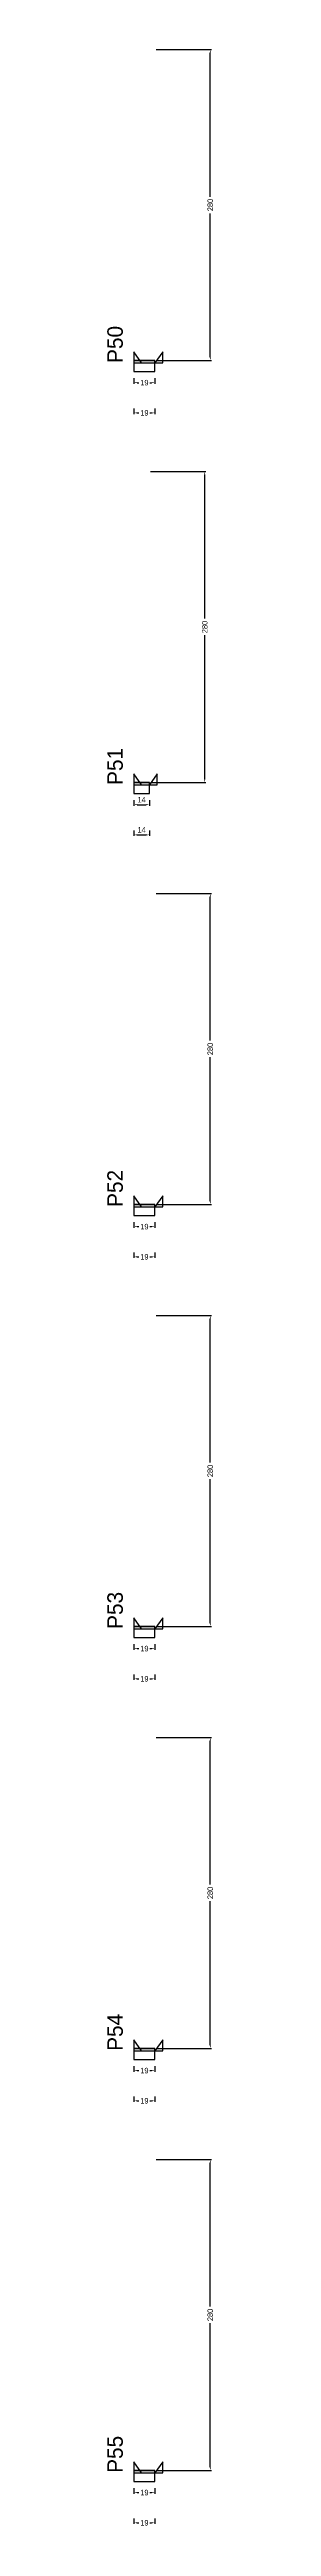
# Model space of a CAD drawing. Header units: centimetres. Extents: x -10500 to 4105, y -36866 to 295.
# Drawn here: x 3976 to 4072, y -20568 to -18338 of the extents above; entities that cross this region are included whole.
import ezdxf

# ---------------------------------------------------------------- set-up
doc = ezdxf.new("R2010")
doc.units = ezdxf.units.CM
for name, color, linetype in [('NOMENCLATURA', 7, 'Continuous'), ('SARR_2.2x10', 60, 'Continuous'), ('SARR_2.2x7', 40, 'Continuous')]:
    doc.layers.add(name, color=color, linetype=linetype)
doc.dimstyles.new('PAINEL-NOVA', dxfattribs={"dimtxt": 5, "dimasz": 3, "dimexe": 1, "dimexo": 1, "dimgap": 1, "dimtad": 1, "dimcen": 2.5, "dimazin": 3, "dimtfac": 1, "dimtmove": 0, "dimatfit": 3})

# ---------------------------------------------------------------- blocks, each defined once
blk = doc.blocks.new('_CLOSEDFILLED')
at = {"color": 0, "linetype": 'BYBLOCK'}
blk.add_solid([(-1, 0.16), (0, 0), (-1, -0.16)], dxfattribs=at)
blk = doc.blocks.new('*D1295')
for p, q in [((4000, -18633.8), (4000, -18638.8)), ((4003, -18637.8), (4004.5, -18637.8)), ((4014.5, -18637.8), (4016, -18637.8)), ((4019, -18633.8), (4019, -18638.8))]:
    blk.add_line(p, q)
at = {"layer": 'Defpoints'}
for p in [(4000, -18632.8), (4000, -18637.8), (4019, -18632.8)]:
    blk.add_point(p, dxfattribs=at)
at = {"layer": 'SARR_2.2x10', "xscale": 3, "yscale": 3, "rotation": 180}
blk.add_blockref('_CLOSEDFILLED', (4000, -18637.8), dxfattribs=at)
at = {"layer": 'SARR_2.2x10', "xscale": 3, "yscale": 3}
blk.add_blockref('_CLOSEDFILLED', (4019, -18637.8), dxfattribs=at)
at = {"layer": 'SARR_2.2x10', "insert": (4009.5, -18637.8), "char_height": 5, "attachment_point": 5}
blk.add_mtext('19', dxfattribs=at)
blk = doc.blocks.new('*D1296')
for p, q in [((4020, -18337.8), (4070, -18337.8)), ((4069, -18470.3), (4069, -18340.8)), ((4069, -18614.8), (4069, -18485.3)), ((4020, -18617.8), (4070, -18617.8))]:
    blk.add_line(p, q)
at = {"layer": 'Defpoints'}
for p in [(4019, -18337.8), (4019, -18617.8), (4069, -18617.8)]:
    blk.add_point(p, dxfattribs=at)
at = {"layer": 'SARR_2.2x10', "xscale": 3, "yscale": 3}
for p, rotation in [((4069, -18337.8), 90), ((4069, -18617.8), 270)]:
    blk.add_blockref('_CLOSEDFILLED', p, dxfattribs=dict(at, rotation=rotation))
at = {"layer": 'SARR_2.2x10', "insert": (4069, -18477.8), "char_height": 5, "attachment_point": 5, "rotation": 90}
blk.add_mtext('280', dxfattribs=at)
blk = doc.blocks.new('*D1297')
for p, q in [((4020, -18337.8), (4070, -18337.8)), ((4069, -18470.3), (4069, -18340.8)), ((4069, -18614.8), (4069, -18485.3)), ((4020, -18617.8), (4070, -18617.8))]:
    blk.add_line(p, q)
at = {"layer": 'Defpoints'}
for p in [(4019, -18337.8), (4019, -18617.8), (4069, -18617.8)]:
    blk.add_point(p, dxfattribs=at)
at = {"layer": 'SARR_2.2x10', "xscale": 3, "yscale": 3}
for p, rotation in [((4069, -18337.8), 90), ((4069, -18617.8), 270)]:
    blk.add_blockref('_CLOSEDFILLED', p, dxfattribs=dict(at, rotation=rotation))
at = {"layer": 'SARR_2.2x10', "insert": (4069, -18477.8), "char_height": 5, "attachment_point": 5, "rotation": 90}
blk.add_mtext('280', dxfattribs=at)
blk = doc.blocks.new('*D1298')
for p, q in [((4020, -18337.8), (4070, -18337.8)), ((4069, -18470.3), (4069, -18340.8)), ((4069, -18614.8), (4069, -18485.3)), ((4020, -18617.8), (4070, -18617.8))]:
    blk.add_line(p, q)
at = {"layer": 'Defpoints'}
for p in [(4019, -18337.8), (4019, -18617.8), (4069, -18617.8)]:
    blk.add_point(p, dxfattribs=at)
at = {"layer": 'SARR_2.2x10', "xscale": 3, "yscale": 3}
for p, rotation in [((4069, -18337.8), 90), ((4069, -18617.8), 270)]:
    blk.add_blockref('_CLOSEDFILLED', p, dxfattribs=dict(at, rotation=rotation))
at = {"layer": 'SARR_2.2x10', "insert": (4069, -18477.8), "char_height": 5, "attachment_point": 5, "rotation": 90}
blk.add_mtext('280', dxfattribs=at)
blk = doc.blocks.new('*D1299')
for p, q in [((4020, -18337.8), (4070, -18337.8)), ((4069, -18470.3), (4069, -18340.8)), ((4069, -18614.8), (4069, -18485.3)), ((4020, -18617.8), (4070, -18617.8))]:
    blk.add_line(p, q)
at = {"layer": 'Defpoints'}
for p in [(4019, -18337.8), (4019, -18617.8), (4069, -18617.8)]:
    blk.add_point(p, dxfattribs=at)
at = {"layer": 'SARR_2.2x10', "xscale": 3, "yscale": 3}
for p, rotation in [((4069, -18337.8), 90), ((4069, -18617.8), 270)]:
    blk.add_blockref('_CLOSEDFILLED', p, dxfattribs=dict(at, rotation=rotation))
at = {"layer": 'SARR_2.2x10', "insert": (4069, -18477.8), "char_height": 5, "attachment_point": 5, "rotation": 90}
blk.add_mtext('280', dxfattribs=at)
blk = doc.blocks.new('*D1300')
for p, q in [((4000, -18661), (4000, -18666)), ((4003, -18665), (4004.5, -18665)), ((4014.5, -18665), (4016, -18665)), ((4019, -18661), (4019, -18666))]:
    blk.add_line(p, q)
at = {"layer": 'Defpoints'}
for p in [(4000, -18660), (4000, -18665), (4019, -18660)]:
    blk.add_point(p, dxfattribs=at)
at = {"layer": 'SARR_2.2x10', "xscale": 3, "yscale": 3, "rotation": 180}
blk.add_blockref('_CLOSEDFILLED', (4000, -18665), dxfattribs=at)
at = {"layer": 'SARR_2.2x10', "xscale": 3, "yscale": 3}
blk.add_blockref('_CLOSEDFILLED', (4019, -18665), dxfattribs=at)
at = {"layer": 'SARR_2.2x10', "insert": (4009.5, -18665), "char_height": 5, "attachment_point": 5}
blk.add_mtext('19', dxfattribs=at)
blk = doc.blocks.new('GRA-E')
at = {"layer": 'SARR_2.2x7'}
blk.add_lwpolyline([(0, 0), (7, 0), (0, 10)], close=True, dxfattribs=at)
blk = doc.blocks.new('GRA-D')
at = {"layer": 'SARR_2.2x7'}
blk.add_lwpolyline([(0, 0), (7, 0), (7, 10)], close=True, dxfattribs=at)
blk = doc.blocks.new('*D1321')
for p, q in [((4000, -19013.8), (4000, -19018.8)), ((4003, -19017.8), (4011, -19017.8)), ((4014, -19013.8), (4014, -19018.8))]:
    blk.add_line(p, q)
at = {"layer": 'Defpoints'}
for p in [(4000, -19012.8), (4000, -19017.8), (4014, -19012.8)]:
    blk.add_point(p, dxfattribs=at)
at = {"layer": 'SARR_2.2x10', "xscale": 3, "yscale": 3, "rotation": 180}
blk.add_blockref('_CLOSEDFILLED', (4000, -19017.8), dxfattribs=at)
at = {"layer": 'SARR_2.2x10', "xscale": 3, "yscale": 3}
blk.add_blockref('_CLOSEDFILLED', (4014, -19017.8), dxfattribs=at)
at = {"layer": 'SARR_2.2x10', "insert": (4007, -19013.3), "char_height": 5, "attachment_point": 5}
blk.add_mtext('14', dxfattribs=at)
blk = doc.blocks.new('*D1322')
for p, q in [((4015, -18717.8), (4065, -18717.8)), ((4064, -18850.3), (4064, -18720.8)), ((4064, -18994.8), (4064, -18865.3)), ((4015, -18997.8), (4065, -18997.8))]:
    blk.add_line(p, q)
at = {"layer": 'Defpoints'}
for p in [(4014, -18717.8), (4014, -18997.8), (4064, -18997.8)]:
    blk.add_point(p, dxfattribs=at)
at = {"layer": 'SARR_2.2x10', "xscale": 3, "yscale": 3}
for p, rotation in [((4064, -18717.8), 90), ((4064, -18997.8), 270)]:
    blk.add_blockref('_CLOSEDFILLED', p, dxfattribs=dict(at, rotation=rotation))
at = {"layer": 'SARR_2.2x10', "insert": (4064, -18857.8), "char_height": 5, "attachment_point": 5, "rotation": 90}
blk.add_mtext('280', dxfattribs=at)
blk = doc.blocks.new('*D1323')
for p, q in [((4015, -18717.8), (4065, -18717.8)), ((4064, -18850.3), (4064, -18720.8)), ((4064, -18994.8), (4064, -18865.3)), ((4015, -18997.8), (4065, -18997.8))]:
    blk.add_line(p, q)
at = {"layer": 'Defpoints'}
for p in [(4014, -18717.8), (4014, -18997.8), (4064, -18997.8)]:
    blk.add_point(p, dxfattribs=at)
at = {"layer": 'SARR_2.2x10', "xscale": 3, "yscale": 3}
for p, rotation in [((4064, -18717.8), 90), ((4064, -18997.8), 270)]:
    blk.add_blockref('_CLOSEDFILLED', p, dxfattribs=dict(at, rotation=rotation))
at = {"layer": 'SARR_2.2x10', "insert": (4064, -18857.8), "char_height": 5, "attachment_point": 5, "rotation": 90}
blk.add_mtext('280', dxfattribs=at)
blk = doc.blocks.new('*D1324')
for p, q in [((4015, -18717.8), (4065, -18717.8)), ((4064, -18850.3), (4064, -18720.8)), ((4064, -18994.8), (4064, -18865.3)), ((4015, -18997.8), (4065, -18997.8))]:
    blk.add_line(p, q)
at = {"layer": 'Defpoints'}
for p in [(4014, -18717.8), (4014, -18997.8), (4064, -18997.8)]:
    blk.add_point(p, dxfattribs=at)
at = {"layer": 'SARR_2.2x10', "xscale": 3, "yscale": 3}
for p, rotation in [((4064, -18717.8), 90), ((4064, -18997.8), 270)]:
    blk.add_blockref('_CLOSEDFILLED', p, dxfattribs=dict(at, rotation=rotation))
at = {"layer": 'SARR_2.2x10', "insert": (4064, -18857.8), "char_height": 5, "attachment_point": 5, "rotation": 90}
blk.add_mtext('280', dxfattribs=at)
blk = doc.blocks.new('*D1325')
for p, q in [((4015, -18717.8), (4065, -18717.8)), ((4064, -18850.3), (4064, -18720.8)), ((4064, -18994.8), (4064, -18865.3)), ((4015, -18997.8), (4065, -18997.8))]:
    blk.add_line(p, q)
at = {"layer": 'Defpoints'}
for p in [(4014, -18717.8), (4014, -18997.8), (4064, -18997.8)]:
    blk.add_point(p, dxfattribs=at)
at = {"layer": 'SARR_2.2x10', "xscale": 3, "yscale": 3}
for p, rotation in [((4064, -18717.8), 90), ((4064, -18997.8), 270)]:
    blk.add_blockref('_CLOSEDFILLED', p, dxfattribs=dict(at, rotation=rotation))
at = {"layer": 'SARR_2.2x10', "insert": (4064, -18857.8), "char_height": 5, "attachment_point": 5, "rotation": 90}
blk.add_mtext('280', dxfattribs=at)
blk = doc.blocks.new('*D1326')
for p, q in [((4000, -19041), (4000, -19046)), ((4003, -19045), (4011, -19045)), ((4014, -19041), (4014, -19046))]:
    blk.add_line(p, q)
at = {"layer": 'Defpoints'}
for p in [(4000, -19040), (4000, -19045), (4014, -19040)]:
    blk.add_point(p, dxfattribs=at)
at = {"layer": 'SARR_2.2x10', "xscale": 3, "yscale": 3, "rotation": 180}
blk.add_blockref('_CLOSEDFILLED', (4000, -19045), dxfattribs=at)
at = {"layer": 'SARR_2.2x10', "xscale": 3, "yscale": 3}
blk.add_blockref('_CLOSEDFILLED', (4014, -19045), dxfattribs=at)
at = {"layer": 'SARR_2.2x10', "insert": (4007, -19040.5), "char_height": 5, "attachment_point": 5}
blk.add_mtext('14', dxfattribs=at)
blk = doc.blocks.new('*D1347')
for p, q in [((4000, -19393.8), (4000, -19398.8)), ((4003, -19397.8), (4004.5, -19397.8)), ((4014.5, -19397.8), (4016, -19397.8)), ((4019, -19393.8), (4019, -19398.8))]:
    blk.add_line(p, q)
at = {"layer": 'Defpoints'}
for p in [(4000, -19392.8), (4000, -19397.8), (4019, -19392.8)]:
    blk.add_point(p, dxfattribs=at)
at = {"layer": 'SARR_2.2x10', "xscale": 3, "yscale": 3, "rotation": 180}
blk.add_blockref('_CLOSEDFILLED', (4000, -19397.8), dxfattribs=at)
at = {"layer": 'SARR_2.2x10', "xscale": 3, "yscale": 3}
blk.add_blockref('_CLOSEDFILLED', (4019, -19397.8), dxfattribs=at)
at = {"layer": 'SARR_2.2x10', "insert": (4009.5, -19397.8), "char_height": 5, "attachment_point": 5}
blk.add_mtext('19', dxfattribs=at)
blk = doc.blocks.new('*D1348')
for p, q in [((4020, -19097.8), (4070, -19097.8)), ((4069, -19230.3), (4069, -19100.8)), ((4069, -19374.8), (4069, -19245.3)), ((4020, -19377.8), (4070, -19377.8))]:
    blk.add_line(p, q)
at = {"layer": 'Defpoints'}
for p in [(4019, -19097.8), (4019, -19377.8), (4069, -19377.8)]:
    blk.add_point(p, dxfattribs=at)
at = {"layer": 'SARR_2.2x10', "xscale": 3, "yscale": 3}
for p, rotation in [((4069, -19097.8), 90), ((4069, -19377.8), 270)]:
    blk.add_blockref('_CLOSEDFILLED', p, dxfattribs=dict(at, rotation=rotation))
at = {"layer": 'SARR_2.2x10', "insert": (4069, -19237.8), "char_height": 5, "attachment_point": 5, "rotation": 90}
blk.add_mtext('280', dxfattribs=at)
blk = doc.blocks.new('*D1349')
for p, q in [((4020, -19097.8), (4070, -19097.8)), ((4069, -19230.3), (4069, -19100.8)), ((4069, -19374.8), (4069, -19245.3)), ((4020, -19377.8), (4070, -19377.8))]:
    blk.add_line(p, q)
at = {"layer": 'Defpoints'}
for p in [(4019, -19097.8), (4019, -19377.8), (4069, -19377.8)]:
    blk.add_point(p, dxfattribs=at)
at = {"layer": 'SARR_2.2x10', "xscale": 3, "yscale": 3}
for p, rotation in [((4069, -19097.8), 90), ((4069, -19377.8), 270)]:
    blk.add_blockref('_CLOSEDFILLED', p, dxfattribs=dict(at, rotation=rotation))
at = {"layer": 'SARR_2.2x10', "insert": (4069, -19237.8), "char_height": 5, "attachment_point": 5, "rotation": 90}
blk.add_mtext('280', dxfattribs=at)
blk = doc.blocks.new('*D1350')
for p, q in [((4020, -19097.8), (4070, -19097.8)), ((4069, -19230.3), (4069, -19100.8)), ((4069, -19374.8), (4069, -19245.3)), ((4020, -19377.8), (4070, -19377.8))]:
    blk.add_line(p, q)
at = {"layer": 'Defpoints'}
for p in [(4019, -19097.8), (4019, -19377.8), (4069, -19377.8)]:
    blk.add_point(p, dxfattribs=at)
at = {"layer": 'SARR_2.2x10', "xscale": 3, "yscale": 3}
for p, rotation in [((4069, -19097.8), 90), ((4069, -19377.8), 270)]:
    blk.add_blockref('_CLOSEDFILLED', p, dxfattribs=dict(at, rotation=rotation))
at = {"layer": 'SARR_2.2x10', "insert": (4069, -19237.8), "char_height": 5, "attachment_point": 5, "rotation": 90}
blk.add_mtext('280', dxfattribs=at)
blk = doc.blocks.new('*D1351')
for p, q in [((4020, -19097.8), (4070, -19097.8)), ((4069, -19230.3), (4069, -19100.8)), ((4069, -19374.8), (4069, -19245.3)), ((4020, -19377.8), (4070, -19377.8))]:
    blk.add_line(p, q)
at = {"layer": 'Defpoints'}
for p in [(4019, -19097.8), (4019, -19377.8), (4069, -19377.8)]:
    blk.add_point(p, dxfattribs=at)
at = {"layer": 'SARR_2.2x10', "xscale": 3, "yscale": 3}
for p, rotation in [((4069, -19097.8), 90), ((4069, -19377.8), 270)]:
    blk.add_blockref('_CLOSEDFILLED', p, dxfattribs=dict(at, rotation=rotation))
at = {"layer": 'SARR_2.2x10', "insert": (4069, -19237.8), "char_height": 5, "attachment_point": 5, "rotation": 90}
blk.add_mtext('280', dxfattribs=at)
blk = doc.blocks.new('*D1352')
for p, q in [((4000, -19421), (4000, -19426)), ((4003, -19425), (4004.5, -19425)), ((4014.5, -19425), (4016, -19425)), ((4019, -19421), (4019, -19426))]:
    blk.add_line(p, q)
at = {"layer": 'Defpoints'}
for p in [(4000, -19420), (4000, -19425), (4019, -19420)]:
    blk.add_point(p, dxfattribs=at)
at = {"layer": 'SARR_2.2x10', "xscale": 3, "yscale": 3, "rotation": 180}
blk.add_blockref('_CLOSEDFILLED', (4000, -19425), dxfattribs=at)
at = {"layer": 'SARR_2.2x10', "xscale": 3, "yscale": 3}
blk.add_blockref('_CLOSEDFILLED', (4019, -19425), dxfattribs=at)
at = {"layer": 'SARR_2.2x10', "insert": (4009.5, -19425), "char_height": 5, "attachment_point": 5}
blk.add_mtext('19', dxfattribs=at)
blk = doc.blocks.new('*D1373')
for p, q in [((4000, -19773.8), (4000, -19778.8)), ((4003, -19777.8), (4004.5, -19777.8)), ((4014.5, -19777.8), (4016, -19777.8)), ((4019, -19773.8), (4019, -19778.8))]:
    blk.add_line(p, q)
at = {"layer": 'Defpoints'}
for p in [(4000, -19772.8), (4000, -19777.8), (4019, -19772.8)]:
    blk.add_point(p, dxfattribs=at)
at = {"layer": 'SARR_2.2x10', "xscale": 3, "yscale": 3, "rotation": 180}
blk.add_blockref('_CLOSEDFILLED', (4000, -19777.8), dxfattribs=at)
at = {"layer": 'SARR_2.2x10', "xscale": 3, "yscale": 3}
blk.add_blockref('_CLOSEDFILLED', (4019, -19777.8), dxfattribs=at)
at = {"layer": 'SARR_2.2x10', "insert": (4009.5, -19777.8), "char_height": 5, "attachment_point": 5}
blk.add_mtext('19', dxfattribs=at)
blk = doc.blocks.new('*D1374')
for p, q in [((4020, -19477.8), (4070, -19477.8)), ((4069, -19610.3), (4069, -19480.8)), ((4069, -19754.8), (4069, -19625.3)), ((4020, -19757.8), (4070, -19757.8))]:
    blk.add_line(p, q)
at = {"layer": 'Defpoints'}
for p in [(4019, -19477.8), (4019, -19757.8), (4069, -19757.8)]:
    blk.add_point(p, dxfattribs=at)
at = {"layer": 'SARR_2.2x10', "xscale": 3, "yscale": 3}
for p, rotation in [((4069, -19477.8), 90), ((4069, -19757.8), 270)]:
    blk.add_blockref('_CLOSEDFILLED', p, dxfattribs=dict(at, rotation=rotation))
at = {"layer": 'SARR_2.2x10', "insert": (4069, -19617.8), "char_height": 5, "attachment_point": 5, "rotation": 90}
blk.add_mtext('280', dxfattribs=at)
blk = doc.blocks.new('*D1375')
for p, q in [((4020, -19477.8), (4070, -19477.8)), ((4069, -19610.3), (4069, -19480.8)), ((4069, -19754.8), (4069, -19625.3)), ((4020, -19757.8), (4070, -19757.8))]:
    blk.add_line(p, q)
at = {"layer": 'Defpoints'}
for p in [(4019, -19477.8), (4019, -19757.8), (4069, -19757.8)]:
    blk.add_point(p, dxfattribs=at)
at = {"layer": 'SARR_2.2x10', "xscale": 3, "yscale": 3}
for p, rotation in [((4069, -19477.8), 90), ((4069, -19757.8), 270)]:
    blk.add_blockref('_CLOSEDFILLED', p, dxfattribs=dict(at, rotation=rotation))
at = {"layer": 'SARR_2.2x10', "insert": (4069, -19617.8), "char_height": 5, "attachment_point": 5, "rotation": 90}
blk.add_mtext('280', dxfattribs=at)
blk = doc.blocks.new('*D1376')
for p, q in [((4020, -19477.8), (4070, -19477.8)), ((4069, -19610.3), (4069, -19480.8)), ((4069, -19754.8), (4069, -19625.3)), ((4020, -19757.8), (4070, -19757.8))]:
    blk.add_line(p, q)
at = {"layer": 'Defpoints'}
for p in [(4019, -19477.8), (4019, -19757.8), (4069, -19757.8)]:
    blk.add_point(p, dxfattribs=at)
at = {"layer": 'SARR_2.2x10', "xscale": 3, "yscale": 3}
for p, rotation in [((4069, -19477.8), 90), ((4069, -19757.8), 270)]:
    blk.add_blockref('_CLOSEDFILLED', p, dxfattribs=dict(at, rotation=rotation))
at = {"layer": 'SARR_2.2x10', "insert": (4069, -19617.8), "char_height": 5, "attachment_point": 5, "rotation": 90}
blk.add_mtext('280', dxfattribs=at)
blk = doc.blocks.new('*D1377')
for p, q in [((4020, -19477.8), (4070, -19477.8)), ((4069, -19610.3), (4069, -19480.8)), ((4069, -19754.8), (4069, -19625.3)), ((4020, -19757.8), (4070, -19757.8))]:
    blk.add_line(p, q)
at = {"layer": 'Defpoints'}
for p in [(4019, -19477.8), (4019, -19757.8), (4069, -19757.8)]:
    blk.add_point(p, dxfattribs=at)
at = {"layer": 'SARR_2.2x10', "xscale": 3, "yscale": 3}
for p, rotation in [((4069, -19477.8), 90), ((4069, -19757.8), 270)]:
    blk.add_blockref('_CLOSEDFILLED', p, dxfattribs=dict(at, rotation=rotation))
at = {"layer": 'SARR_2.2x10', "insert": (4069, -19617.8), "char_height": 5, "attachment_point": 5, "rotation": 90}
blk.add_mtext('280', dxfattribs=at)
blk = doc.blocks.new('*D1378')
for p, q in [((4000, -19801), (4000, -19806)), ((4003, -19805), (4004.5, -19805)), ((4014.5, -19805), (4016, -19805)), ((4019, -19801), (4019, -19806))]:
    blk.add_line(p, q)
at = {"layer": 'Defpoints'}
for p in [(4000, -19800), (4000, -19805), (4019, -19800)]:
    blk.add_point(p, dxfattribs=at)
at = {"layer": 'SARR_2.2x10', "xscale": 3, "yscale": 3, "rotation": 180}
blk.add_blockref('_CLOSEDFILLED', (4000, -19805), dxfattribs=at)
at = {"layer": 'SARR_2.2x10', "xscale": 3, "yscale": 3}
blk.add_blockref('_CLOSEDFILLED', (4019, -19805), dxfattribs=at)
at = {"layer": 'SARR_2.2x10', "insert": (4009.5, -19805), "char_height": 5, "attachment_point": 5}
blk.add_mtext('19', dxfattribs=at)
blk = doc.blocks.new('*D1399')
for p, q in [((4000, -20153.8), (4000, -20158.8)), ((4003, -20157.8), (4004.5, -20157.8)), ((4014.5, -20157.8), (4016, -20157.8)), ((4019, -20153.8), (4019, -20158.8))]:
    blk.add_line(p, q)
at = {"layer": 'Defpoints'}
for p in [(4000, -20152.8), (4000, -20157.8), (4019, -20152.8)]:
    blk.add_point(p, dxfattribs=at)
at = {"layer": 'SARR_2.2x10', "xscale": 3, "yscale": 3, "rotation": 180}
blk.add_blockref('_CLOSEDFILLED', (4000, -20157.8), dxfattribs=at)
at = {"layer": 'SARR_2.2x10', "xscale": 3, "yscale": 3}
blk.add_blockref('_CLOSEDFILLED', (4019, -20157.8), dxfattribs=at)
at = {"layer": 'SARR_2.2x10', "insert": (4009.5, -20157.8), "char_height": 5, "attachment_point": 5}
blk.add_mtext('19', dxfattribs=at)
blk = doc.blocks.new('*D1400')
for p, q in [((4020, -19857.8), (4070, -19857.8)), ((4069, -19990.3), (4069, -19860.8)), ((4069, -20134.8), (4069, -20005.3)), ((4020, -20137.8), (4070, -20137.8))]:
    blk.add_line(p, q)
at = {"layer": 'Defpoints'}
for p in [(4019, -19857.8), (4019, -20137.8), (4069, -20137.8)]:
    blk.add_point(p, dxfattribs=at)
at = {"layer": 'SARR_2.2x10', "xscale": 3, "yscale": 3}
for p, rotation in [((4069, -19857.8), 90), ((4069, -20137.8), 270)]:
    blk.add_blockref('_CLOSEDFILLED', p, dxfattribs=dict(at, rotation=rotation))
at = {"layer": 'SARR_2.2x10', "insert": (4069, -19997.8), "char_height": 5, "attachment_point": 5, "rotation": 90}
blk.add_mtext('280', dxfattribs=at)
blk = doc.blocks.new('*D1401')
for p, q in [((4020, -19857.8), (4070, -19857.8)), ((4069, -19990.3), (4069, -19860.8)), ((4069, -20134.8), (4069, -20005.3)), ((4020, -20137.8), (4070, -20137.8))]:
    blk.add_line(p, q)
at = {"layer": 'Defpoints'}
for p in [(4019, -19857.8), (4019, -20137.8), (4069, -20137.8)]:
    blk.add_point(p, dxfattribs=at)
at = {"layer": 'SARR_2.2x10', "xscale": 3, "yscale": 3}
for p, rotation in [((4069, -19857.8), 90), ((4069, -20137.8), 270)]:
    blk.add_blockref('_CLOSEDFILLED', p, dxfattribs=dict(at, rotation=rotation))
at = {"layer": 'SARR_2.2x10', "insert": (4069, -19997.8), "char_height": 5, "attachment_point": 5, "rotation": 90}
blk.add_mtext('280', dxfattribs=at)
blk = doc.blocks.new('*D1402')
for p, q in [((4020, -19857.8), (4070, -19857.8)), ((4069, -19990.3), (4069, -19860.8)), ((4069, -20134.8), (4069, -20005.3)), ((4020, -20137.8), (4070, -20137.8))]:
    blk.add_line(p, q)
at = {"layer": 'Defpoints'}
for p in [(4019, -19857.8), (4019, -20137.8), (4069, -20137.8)]:
    blk.add_point(p, dxfattribs=at)
at = {"layer": 'SARR_2.2x10', "xscale": 3, "yscale": 3}
for p, rotation in [((4069, -19857.8), 90), ((4069, -20137.8), 270)]:
    blk.add_blockref('_CLOSEDFILLED', p, dxfattribs=dict(at, rotation=rotation))
at = {"layer": 'SARR_2.2x10', "insert": (4069, -19997.8), "char_height": 5, "attachment_point": 5, "rotation": 90}
blk.add_mtext('280', dxfattribs=at)
blk = doc.blocks.new('*D1403')
for p, q in [((4020, -19857.8), (4070, -19857.8)), ((4069, -19990.3), (4069, -19860.8)), ((4069, -20134.8), (4069, -20005.3)), ((4020, -20137.8), (4070, -20137.8))]:
    blk.add_line(p, q)
at = {"layer": 'Defpoints'}
for p in [(4019, -19857.8), (4019, -20137.8), (4069, -20137.8)]:
    blk.add_point(p, dxfattribs=at)
at = {"layer": 'SARR_2.2x10', "xscale": 3, "yscale": 3}
for p, rotation in [((4069, -19857.8), 90), ((4069, -20137.8), 270)]:
    blk.add_blockref('_CLOSEDFILLED', p, dxfattribs=dict(at, rotation=rotation))
at = {"layer": 'SARR_2.2x10', "insert": (4069, -19997.8), "char_height": 5, "attachment_point": 5, "rotation": 90}
blk.add_mtext('280', dxfattribs=at)
blk = doc.blocks.new('*D1404')
for p, q in [((4000, -20181), (4000, -20186)), ((4003, -20185), (4004.5, -20185)), ((4014.5, -20185), (4016, -20185)), ((4019, -20181), (4019, -20186))]:
    blk.add_line(p, q)
at = {"layer": 'Defpoints'}
for p in [(4000, -20180), (4000, -20185), (4019, -20180)]:
    blk.add_point(p, dxfattribs=at)
at = {"layer": 'SARR_2.2x10', "xscale": 3, "yscale": 3, "rotation": 180}
blk.add_blockref('_CLOSEDFILLED', (4000, -20185), dxfattribs=at)
at = {"layer": 'SARR_2.2x10', "xscale": 3, "yscale": 3}
blk.add_blockref('_CLOSEDFILLED', (4019, -20185), dxfattribs=at)
at = {"layer": 'SARR_2.2x10', "insert": (4009.5, -20185), "char_height": 5, "attachment_point": 5}
blk.add_mtext('19', dxfattribs=at)
blk = doc.blocks.new('*D1425')
for p, q in [((4000, -20533.8), (4000, -20538.8)), ((4003, -20537.8), (4004.5, -20537.8)), ((4014.5, -20537.8), (4016, -20537.8)), ((4019, -20533.8), (4019, -20538.8))]:
    blk.add_line(p, q)
at = {"layer": 'Defpoints'}
for p in [(4000, -20532.8), (4000, -20537.8), (4019, -20532.8)]:
    blk.add_point(p, dxfattribs=at)
at = {"layer": 'SARR_2.2x10', "xscale": 3, "yscale": 3, "rotation": 180}
blk.add_blockref('_CLOSEDFILLED', (4000, -20537.8), dxfattribs=at)
at = {"layer": 'SARR_2.2x10', "xscale": 3, "yscale": 3}
blk.add_blockref('_CLOSEDFILLED', (4019, -20537.8), dxfattribs=at)
at = {"layer": 'SARR_2.2x10', "insert": (4009.5, -20537.8), "char_height": 5, "attachment_point": 5}
blk.add_mtext('19', dxfattribs=at)
blk = doc.blocks.new('*D1426')
for p, q in [((4020, -20237.8), (4070, -20237.8)), ((4069, -20370.3), (4069, -20240.8)), ((4069, -20514.8), (4069, -20385.3)), ((4020, -20517.8), (4070, -20517.8))]:
    blk.add_line(p, q)
at = {"layer": 'Defpoints'}
for p in [(4019, -20237.8), (4019, -20517.8), (4069, -20517.8)]:
    blk.add_point(p, dxfattribs=at)
at = {"layer": 'SARR_2.2x10', "xscale": 3, "yscale": 3}
for p, rotation in [((4069, -20237.8), 90), ((4069, -20517.8), 270)]:
    blk.add_blockref('_CLOSEDFILLED', p, dxfattribs=dict(at, rotation=rotation))
at = {"layer": 'SARR_2.2x10', "insert": (4069, -20377.8), "char_height": 5, "attachment_point": 5, "rotation": 90}
blk.add_mtext('280', dxfattribs=at)
blk = doc.blocks.new('*D1427')
for p, q in [((4020, -20237.8), (4070, -20237.8)), ((4069, -20370.3), (4069, -20240.8)), ((4069, -20514.8), (4069, -20385.3)), ((4020, -20517.8), (4070, -20517.8))]:
    blk.add_line(p, q)
at = {"layer": 'Defpoints'}
for p in [(4019, -20237.8), (4019, -20517.8), (4069, -20517.8)]:
    blk.add_point(p, dxfattribs=at)
at = {"layer": 'SARR_2.2x10', "xscale": 3, "yscale": 3}
for p, rotation in [((4069, -20237.8), 90), ((4069, -20517.8), 270)]:
    blk.add_blockref('_CLOSEDFILLED', p, dxfattribs=dict(at, rotation=rotation))
at = {"layer": 'SARR_2.2x10', "insert": (4069, -20377.8), "char_height": 5, "attachment_point": 5, "rotation": 90}
blk.add_mtext('280', dxfattribs=at)
blk = doc.blocks.new('*D1428')
for p, q in [((4020, -20237.8), (4070, -20237.8)), ((4069, -20370.3), (4069, -20240.8)), ((4069, -20514.8), (4069, -20385.3)), ((4020, -20517.8), (4070, -20517.8))]:
    blk.add_line(p, q)
at = {"layer": 'Defpoints'}
for p in [(4019, -20237.8), (4019, -20517.8), (4069, -20517.8)]:
    blk.add_point(p, dxfattribs=at)
at = {"layer": 'SARR_2.2x10', "xscale": 3, "yscale": 3}
for p, rotation in [((4069, -20237.8), 90), ((4069, -20517.8), 270)]:
    blk.add_blockref('_CLOSEDFILLED', p, dxfattribs=dict(at, rotation=rotation))
at = {"layer": 'SARR_2.2x10', "insert": (4069, -20377.8), "char_height": 5, "attachment_point": 5, "rotation": 90}
blk.add_mtext('280', dxfattribs=at)
blk = doc.blocks.new('*D1429')
for p, q in [((4020, -20237.8), (4070, -20237.8)), ((4069, -20370.3), (4069, -20240.8)), ((4069, -20514.8), (4069, -20385.3)), ((4020, -20517.8), (4070, -20517.8))]:
    blk.add_line(p, q)
at = {"layer": 'Defpoints'}
for p in [(4019, -20237.8), (4019, -20517.8), (4069, -20517.8)]:
    blk.add_point(p, dxfattribs=at)
at = {"layer": 'SARR_2.2x10', "xscale": 3, "yscale": 3}
for p, rotation in [((4069, -20237.8), 90), ((4069, -20517.8), 270)]:
    blk.add_blockref('_CLOSEDFILLED', p, dxfattribs=dict(at, rotation=rotation))
at = {"layer": 'SARR_2.2x10', "insert": (4069, -20377.8), "char_height": 5, "attachment_point": 5, "rotation": 90}
blk.add_mtext('280', dxfattribs=at)
blk = doc.blocks.new('*D1430')
for p, q in [((4000, -20561), (4000, -20566)), ((4003, -20565), (4004.5, -20565)), ((4014.5, -20565), (4016, -20565)), ((4019, -20561), (4019, -20566))]:
    blk.add_line(p, q)
at = {"layer": 'Defpoints'}
for p in [(4000, -20560), (4000, -20565), (4019, -20560)]:
    blk.add_point(p, dxfattribs=at)
at = {"layer": 'SARR_2.2x10', "xscale": 3, "yscale": 3, "rotation": 180}
blk.add_blockref('_CLOSEDFILLED', (4000, -20565), dxfattribs=at)
at = {"layer": 'SARR_2.2x10', "xscale": 3, "yscale": 3}
blk.add_blockref('_CLOSEDFILLED', (4019, -20565), dxfattribs=at)
at = {"layer": 'SARR_2.2x10', "insert": (4009.5, -20565), "char_height": 5, "attachment_point": 5}
blk.add_mtext('19', dxfattribs=at)

msp = doc.modelspace()

# ---------------------------------------------------------------- linework, layer by layer
at = {"layer": 'SARR_2.2x10'}
for p, q in [((4019, -18617.8), (4000, -18617.8)), ((4000, -18617.8), (4000, -18627.8)), ((4019, -18627.8), (4019, -18617.8)), ((4000, -18627.8), (4019, -18627.8)), ((4014, -18997.8), (4000, -18997.8)), ((4000, -18997.8), (4000, -19007.8)), ((4014, -19007.8), (4014, -18997.8)), ((4000, -19007.8), (4014, -19007.8)), ((4019, -19377.8), (4000, -19377.8)), ((4000, -19377.8), (4000, -19387.8)), ((4019, -19387.8), (4019, -19377.8)), ((4000, -19387.8), (4019, -19387.8)), ((4019, -19757.8), (4000, -19757.8)), ((4000, -19757.8), (4000, -19767.8)), ((4019, -19767.8), (4019, -19757.8)), ((4000, -19767.8), (4019, -19767.8)), ((4019, -20137.8), (4000, -20137.8)), ((4000, -20137.8), (4000, -20147.8)), ((4019, -20147.8), (4019, -20137.8)), ((4000, -20147.8), (4019, -20147.8)), ((4019, -20517.8), (4000, -20517.8)), ((4000, -20517.8), (4000, -20527.8)), ((4019, -20527.8), (4019, -20517.8)), ((4000, -20527.8), (4019, -20527.8))]:
    msp.add_line(p, q, dxfattribs=at)
at = {"layer": 'SARR_2.2x7'}
for p, q in [((4019, -18617.8), (4000, -18617.8)), ((4000, -18617.8), (4000, -18620)), ((4000, -18617.8), (4007, -18617.8)), ((4000, -18617.8), (4007, -18617.8)), ((4000, -18617.8), (4007, -18617.8)), ((4000, -18617.8), (4007, -18617.8)), ((4000, -18620), (4019, -18620)), ((4007, -18617.8), (4019, -18617.8)), ((4007, -18617.8), (4019, -18617.8)), ((4007, -18617.8), (4019, -18617.8)), ((4007, -18617.8), (4019, -18617.8)), ((4019, -18620), (4019, -18617.8)), ((4014, -18997.8), (4000, -18997.8)), ((4000, -18997.8), (4000, -19000)), ((4000, -18997.8), (4007, -18997.8)), ((4000, -18997.8), (4007, -18997.8)), ((4000, -18997.8), (4007, -18997.8)), ((4000, -18997.8), (4007, -18997.8)), ((4000, -19000), (4014, -19000)), ((4007, -18997.8), (4014, -18997.8)), ((4007, -18997.8), (4014, -18997.8)), ((4007, -18997.8), (4014, -18997.8)), ((4007, -18997.8), (4014, -18997.8)), ((4014, -19000), (4014, -18997.8)), ((4019, -19377.8), (4000, -19377.8)), ((4000, -19377.8), (4000, -19380)), ((4000, -19377.8), (4007, -19377.8)), ((4000, -19377.8), (4007, -19377.8)), ((4000, -19377.8), (4007, -19377.8)), ((4000, -19377.8), (4007, -19377.8)), ((4000, -19380), (4019, -19380)), ((4007, -19377.8), (4019, -19377.8)), ((4007, -19377.8), (4019, -19377.8)), ((4007, -19377.8), (4019, -19377.8)), ((4007, -19377.8), (4019, -19377.8)), ((4019, -19380), (4019, -19377.8)), ((4019, -19757.8), (4000, -19757.8)), ((4000, -19757.8), (4000, -19760)), ((4000, -19757.8), (4007, -19757.8)), ((4000, -19757.8), (4007, -19757.8)), ((4000, -19757.8), (4007, -19757.8)), ((4000, -19757.8), (4007, -19757.8)), ((4000, -19760), (4019, -19760)), ((4007, -19757.8), (4019, -19757.8)), ((4007, -19757.8), (4019, -19757.8)), ((4007, -19757.8), (4019, -19757.8)), ((4007, -19757.8), (4019, -19757.8)), ((4019, -19760), (4019, -19757.8)), ((4019, -20137.8), (4000, -20137.8)), ((4000, -20137.8), (4000, -20140)), ((4000, -20137.8), (4007, -20137.8)), ((4000, -20137.8), (4007, -20137.8)), ((4000, -20137.8), (4007, -20137.8)), ((4000, -20137.8), (4007, -20137.8)), ((4000, -20140), (4019, -20140)), ((4007, -20137.8), (4019, -20137.8)), ((4007, -20137.8), (4019, -20137.8)), ((4007, -20137.8), (4019, -20137.8)), ((4007, -20137.8), (4019, -20137.8)), ((4019, -20140), (4019, -20137.8)), ((4019, -20517.8), (4000, -20517.8)), ((4000, -20517.8), (4000, -20520)), ((4000, -20517.8), (4007, -20517.8)), ((4000, -20517.8), (4007, -20517.8)), ((4000, -20517.8), (4007, -20517.8)), ((4000, -20517.8), (4007, -20517.8)), ((4000, -20520), (4019, -20520)), ((4007, -20517.8), (4019, -20517.8)), ((4007, -20517.8), (4019, -20517.8)), ((4007, -20517.8), (4019, -20517.8)), ((4007, -20517.8), (4019, -20517.8)), ((4019, -20520), (4019, -20517.8))]:
    msp.add_line(p, q, dxfattribs=at)

# ---------------------------------------------------------------- block references
for name, p in [('GRA-E', (4000, -18620)), ('GRA-D', (4019, -18620)), ('GRA-E', (4000, -19000)), ('GRA-D', (4014, -19000)), ('GRA-E', (4000, -19380)), ('GRA-D', (4019, -19380)), ('GRA-E', (4000, -19760)), ('GRA-D', (4019, -19760)), ('GRA-E', (4000, -20140)), ('GRA-D', (4019, -20140)), ('GRA-E', (4000, -20520)), ('GRA-D', (4019, -20520))]:
    msp.add_blockref(name, p, dxfattribs=at)

# ---------------------------------------------------------------- texts
at = {"layer": 'NOMENCLATURA'}
for s, p in [('P50', (3990, -18620)), ('P51', (3990, -19000)), ('P52', (3990, -19380)), ('P53', (3990, -19760)), ('P54', (3990, -20140)), ('P55', (3990, -20520))]:
    msp.add_text(s, height=14, rotation=90, dxfattribs=at).set_placement(p)

# ---------------------------------------------------------------- dimensions: what is measured, and where the dimension line sits
at = {"layer": 'SARR_2.2x10'}
for base, p1, p2, picture, middle in [((4069, -18617.8), (4019, -18617.8), (4019, -18337.8), '*D1296', (4069, -18477.8)), ((4069, -18617.8), (4019, -18617.8), (4019, -18337.8), '*D1297', (4069, -18477.8)), ((4069, -18617.8), (4019, -18617.8), (4019, -18337.8), '*D1298', (4069, -18477.8)), ((4069, -18617.8), (4019, -18617.8), (4019, -18337.8), '*D1299', (4069, -18477.8)), ((4064, -18997.8), (4014, -18997.8), (4014, -18717.8), '*D1322', (4064, -18857.8)), ((4064, -18997.8), (4014, -18997.8), (4014, -18717.8), '*D1323', (4064, -18857.8)), ((4064, -18997.8), (4014, -18997.8), (4014, -18717.8), '*D1324', (4064, -18857.8)), ((4064, -18997.8), (4014, -18997.8), (4014, -18717.8), '*D1325', (4064, -18857.8)), ((4069, -19377.8), (4019, -19377.8), (4019, -19097.8), '*D1348', (4069, -19237.8)), ((4069, -19377.8), (4019, -19377.8), (4019, -19097.8), '*D1349', (4069, -19237.8)), ((4069, -19377.8), (4019, -19377.8), (4019, -19097.8), '*D1350', (4069, -19237.8)), ((4069, -19377.8), (4019, -19377.8), (4019, -19097.8), '*D1351', (4069, -19237.8)), ((4069, -19757.8), (4019, -19757.8), (4019, -19477.8), '*D1374', (4069, -19617.8)), ((4069, -19757.8), (4019, -19757.8), (4019, -19477.8), '*D1375', (4069, -19617.8)), ((4069, -19757.8), (4019, -19757.8), (4019, -19477.8), '*D1376', (4069, -19617.8)), ((4069, -19757.8), (4019, -19757.8), (4019, -19477.8), '*D1377', (4069, -19617.8)), ((4069, -20137.8), (4019, -20137.8), (4019, -19857.8), '*D1400', (4069, -19997.8)), ((4069, -20137.8), (4019, -20137.8), (4019, -19857.8), '*D1401', (4069, -19997.8)), ((4069, -20137.8), (4019, -20137.8), (4019, -19857.8), '*D1402', (4069, -19997.8)), ((4069, -20137.8), (4019, -20137.8), (4019, -19857.8), '*D1403', (4069, -19997.8)), ((4069, -20517.8), (4019, -20517.8), (4019, -20237.8), '*D1426', (4069, -20377.8)), ((4069, -20517.8), (4019, -20517.8), (4019, -20237.8), '*D1427', (4069, -20377.8)), ((4069, -20517.8), (4019, -20517.8), (4019, -20237.8), '*D1428', (4069, -20377.8)), ((4069, -20517.8), (4019, -20517.8), (4019, -20237.8), '*D1429', (4069, -20377.8))]:
    dim = msp.add_linear_dim(base=base, p1=p1, p2=p2, angle=90, dimstyle='PAINEL-NOVA', dxfattribs=at)
    dim.commit()
    dim.dimension.update_dxf_attribs({"geometry": picture, "text_midpoint": middle})
for base, p1, p2, picture, middle in [((4000, -18637.8), (4000, -18632.8), (4019, -18632.8), '*D1295', (4009.5, -18637.8)), ((4000, -18665), (4000, -18660), (4019, -18660), '*D1300', (4009.5, -18665)), ((4000, -19017.8), (4000, -19012.8), (4014, -19012.8), '*D1321', (4007, -19013.3)), ((4000, -19045), (4000, -19040), (4014, -19040), '*D1326', (4007, -19040.5)), ((4000, -19397.8), (4000, -19392.8), (4019, -19392.8), '*D1347', (4009.5, -19397.8)), ((4000, -19425), (4000, -19420), (4019, -19420), '*D1352', (4009.5, -19425)), ((4000, -19777.8), (4000, -19772.8), (4019, -19772.8), '*D1373', (4009.5, -19777.8)), ((4000, -19805), (4000, -19800), (4019, -19800), '*D1378', (4009.5, -19805)), ((4000, -20157.8), (4000, -20152.8), (4019, -20152.8), '*D1399', (4009.5, -20157.8)), ((4000, -20185), (4000, -20180), (4019, -20180), '*D1404', (4009.5, -20185)), ((4000, -20537.8), (4000, -20532.8), (4019, -20532.8), '*D1425', (4009.5, -20537.8)), ((4000, -20565), (4000, -20560), (4019, -20560), '*D1430', (4009.5, -20565))]:
    dim = msp.add_linear_dim(base=base, p1=p1, p2=p2, dimstyle='PAINEL-NOVA', dxfattribs=at)
    dim.commit()
    dim.dimension.update_dxf_attribs({"geometry": picture, "text_midpoint": middle})

doc.saveas('drawing.dxf')
